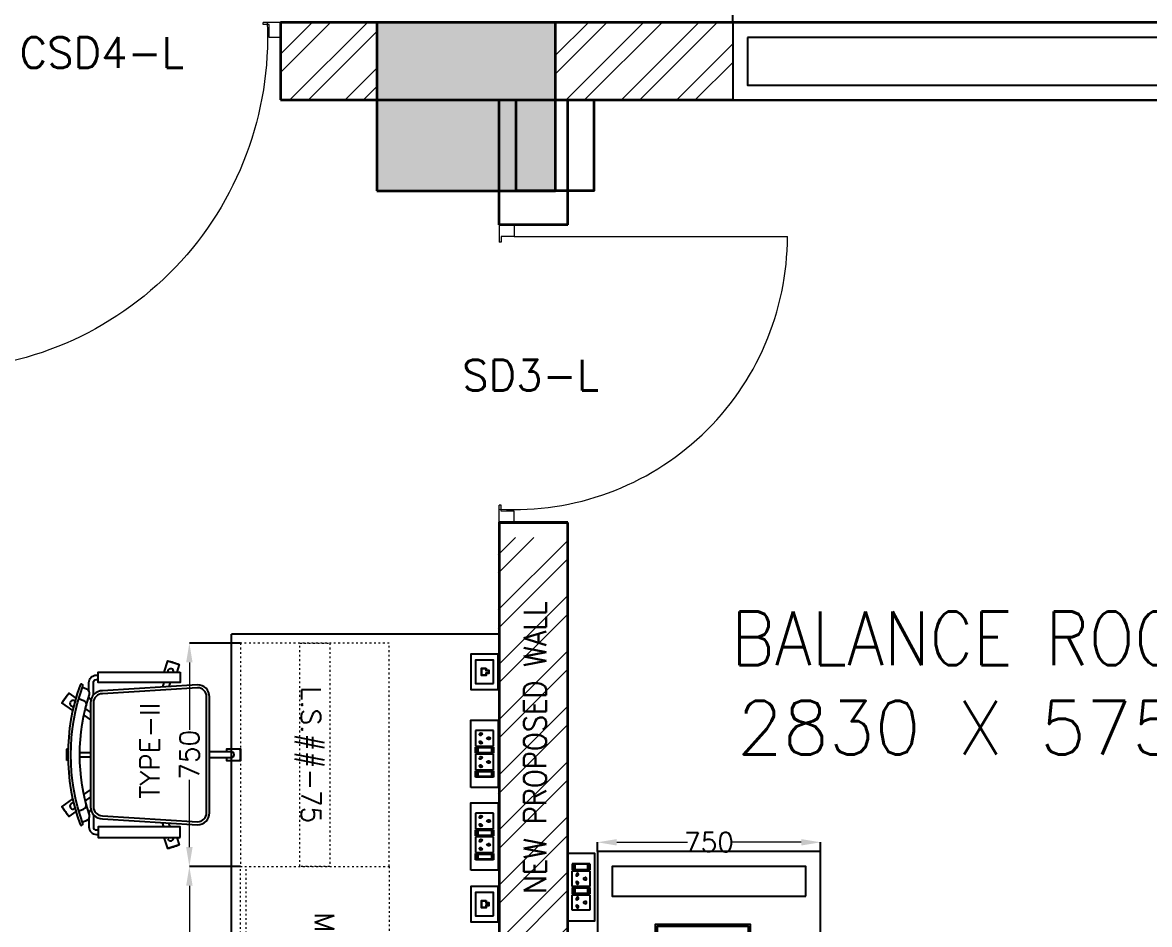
# Model space of a CAD drawing. Extents: x -52083 to 49512, y -145230 to 20224.
# Drawn here: x -41217 to -37431, y -16743 to -13713 of the extents above; entities that cross this region are included whole.
import ezdxf
from ezdxf.enums import TextEntityAlignment as Align

# ---------------------------------------------------------------- set-up
doc = ezdxf.new("R2010")
doc.units = 0
doc.header["$LTSCALE"] = 0.5
doc.header["$MEASUREMENT"] = 0
doc.header["$PDMODE"] = 32
doc.linetypes.add('ACAD_ISO03W100', pattern=[30, 12, -18])
for name, color, linetype, lineweight in [('1000x2100 Door', 1, 'Continuous', 5), ('1050x2100 Door', 6, 'Continuous', 5), ('1200x2100 Door', 5, 'Continuous', 5), ('COL', 1, 'Continuous', 35), ('DIM', 3, 'Continuous', 5), ('Hatch-1', 8, 'Continuous', 5), ('New Wall', 5, 'Continuous', 35), ('Sa-Block Text', 7, 'Continuous', 18), ('wall-1', 7, 'Continuous', 35)]:
    doc.layers.add(name, color=color, linetype=linetype, lineweight=lineweight)
for name, color, linetype in [('GC-2', 22, 'Continuous'), ('GF-1', 21, 'Continuous'), ('PDF_Text', 5, 'Continuous'), ('SA-6MUP', 223, 'Continuous'), ('SA-FUR', 3, 'Continuous'), ('SA-Granite', 3, 'Continuous'), ('SA-Lan', 3, 'Continuous')]:
    doc.layers.add(name, color=color, linetype=linetype)
doc.styles.add('RomanS', font='romans.shx')
doc.styles.get("Standard").update_dxf_attribs({"font": 'romans.shx'})
doc.dimstyles.new('Sa-dim', dxfattribs={"dimtxt": 65, "dimasz": 65, "dimexe": 0, "dimexo": 0, "dimtad": 0, "dimdec": 0, "dimdsep": 46, "dimtxsty": 'Standard', "dimcen": 0, "dimclrd": 256, "dimclre": 7, "dimclrt": 1, "dimadec": 0, "dimazin": 0, "dimtfac": 1, "dimtdec": 0, "dimtmove": 0, "dimatfit": 3, "dimfxl": 1, "dimlwd": -1, "dimarcsym": 0})
pattern_1 = [(45, (5394.74, 2e-13), (-92.80777, 92.80777), []), (45, (5456.61, 2e-13), (-92.80777, 92.80777), [])]

# ---------------------------------------------------------------- blocks, each defined once
blk = doc.blocks.new('*U109')
at = {"color": 5}
blk.add_wipeout([(50, 400), (50, 240), (1450, 240), (1450, 400)], dxfattribs=at)
blk.add_wipeout([(0, 450), (0, 190), (1500, 190), (1500, 450)], dxfattribs=at)
for points in [[(0, 450), (0, 190), (1500, 190), (1500, 450)], [(50, 400), (50, 240), (1450, 240), (1450, 400)]]:
    blk.add_lwpolyline(points, close=True, dxfattribs=at)
blk = doc.blocks.new('*D420')
at = {"layer": 'Defpoints', "color": 0, "transparency": 16777216}
for p in [(-37331.5, -13462.8), (-38831.5, -13713.3), (-37331.5, -13713.3)]:
    blk.add_point(p, dxfattribs=at)
at = {"layer": 'DIM', "color": 7, "lineweight": -2, "transparency": 16777216}
for p, q in [((-38831.5, -13713.3), (-38831.5, -13462.8)), ((-37331.5, -13713.3), (-37331.5, -13462.8))]:
    blk.add_line(p, q, dxfattribs=at)
at = {"layer": 'DIM', "transparency": 16777216}
for p, q in [((-38766.5, -13462.8), (-38176, -13462.8)), ((-37396.5, -13462.8), (-37987, -13462.8))]:
    blk.add_line(p, q, dxfattribs=at)
for points in [[(-38766.5, -13452), (-38766.5, -13473.6), (-38831.5, -13462.8)], [(-37396.5, -13452), (-37396.5, -13473.6), (-37331.5, -13462.8)]]:
    blk.add_solid(points, dxfattribs=at)
at = {"layer": 'DIM', "color": 1, "transparency": 16777216, "insert": (-38081.5, -13462.8), "char_height": 65, "attachment_point": 5}
blk.add_mtext('1500', dxfattribs=at)
blk = doc.blocks.new('SD 1200x2100')
at = {"layer": '1200x2100 Door'}
for p, q in [((289771.1, 46661.9), (289771.1, 46711.8)), ((289771.1, 46711.8), (289829.5, 46711.8)), ((289771.1, 46661.9), (289771.1, 46711.8)), ((289809.4, 46661.9), (289809.4, 46705.1)), ((289809.4, 46705.1), (289829.5, 46705.1)), ((289829.5, 46705.1), (289829.5, 46711.8)), ((290971.1, 46711.8), (290912.7, 46711.8)), ((290912.7, 46705.1), (290912.7, 46711.8)), ((290932.8, 46705.1), (290912.7, 46705.1)), ((290932.8, 46661.9), (290932.8, 46705.1)), ((290971.1, 46661.9), (290971.1, 46711.8)), ((289771.1, 46661.9), (289809.4, 46661.9)), ((290971.1, 46661.9), (290932.8, 46661.9)), ((290932.8, 46661.9), (290932.8, 45543.9))]:
    blk.add_line(p, q, dxfattribs=at)
blk.add_arc((290932.8, 46661.9), 1118, 177.4426, 270, dxfattribs=at)
blk = doc.blocks.new('*D560')
at = {"layer": 'Defpoints', "color": 0, "transparency": 16777216}
for p in [(-40656.8, -16548.3), (-40485.4, -16548.3), (-40485.4, -17298.3)]:
    blk.add_point(p, dxfattribs=at)
at = {"layer": 'DIM', "color": 7, "lineweight": -2, "transparency": 16777216}
for p, q in [((-40485.4, -16548.3), (-40656.8, -16548.3)), ((-40485.4, -17298.3), (-40656.8, -17298.3))]:
    blk.add_line(p, q, dxfattribs=at)
at = {"layer": 'DIM', "transparency": 16777216}
for p, q in [((-40656.8, -16613.3), (-40656.8, -16839.1)), ((-40656.8, -17233.3), (-40656.8, -17007.5))]:
    blk.add_line(p, q, dxfattribs=at)
for points in [[(-40667.6, -16613.3), (-40645.9, -16613.3), (-40656.8, -16548.3)], [(-40667.6, -17233.3), (-40645.9, -17233.3), (-40656.8, -17298.3)]]:
    blk.add_solid(points, dxfattribs=at)
at = {"layer": 'DIM', "color": 1, "transparency": 16777216, "insert": (-40656.8, -16923.3), "char_height": 65, "attachment_point": 5, "rotation": 90}
blk.add_mtext('750', dxfattribs=at)
blk = doc.blocks.new('*D561')
at = {"layer": 'Defpoints', "color": 0, "transparency": 16777216}
for p in [(-40656.8, -15798.3), (-40485.4, -15798.3), (-40485.4, -16548.3)]:
    blk.add_point(p, dxfattribs=at)
at = {"layer": 'DIM', "color": 7, "lineweight": -2, "transparency": 16777216}
for p, q in [((-40485.4, -15798.3), (-40656.8, -15798.3)), ((-40485.4, -16548.3), (-40656.8, -16548.3))]:
    blk.add_line(p, q, dxfattribs=at)
at = {"layer": 'DIM', "transparency": 16777216}
for p, q in [((-40656.8, -15863.3), (-40656.8, -16089.1)), ((-40656.8, -16483.3), (-40656.8, -16257.5))]:
    blk.add_line(p, q, dxfattribs=at)
for points in [[(-40667.6, -15863.3), (-40645.9, -15863.3), (-40656.8, -15798.3)], [(-40667.6, -16483.3), (-40645.9, -16483.3), (-40656.8, -16548.3)]]:
    blk.add_solid(points, dxfattribs=at)
at = {"layer": 'DIM', "color": 1, "transparency": 16777216, "insert": (-40656.8, -16173.3), "char_height": 65, "attachment_point": 5, "rotation": 90}
blk.add_mtext('750', dxfattribs=at)
blk = doc.blocks.new('*U132')
for points in [[(-59.4, 46), (59.4, 46), (59.4, -46), (-59.4, -46)], [(-39.1, 29.8), (39.1, 29.8), (39.1, -29.8), (-39.1, -29.8)], [(12.4, 5.6), (5.4, 5.6), (5.4, 14.6), (-5.4, 14.6), (-5.4, 5.6), (-12.4, 5.6), (-12.4, -10.5), (12.4, -10.5)], [(11.1, 4.3), (4.1, 4.3), (4.1, 13.4), (-4.1, 13.4), (-4.1, 4.3), (-11.1, 4.3), (-11.1, -9.2), (11.1, -9.2)]]:
    blk.add_lwpolyline(points, close=True)
at = {"layer": 'Sa-Block Text', "flags": 1}
for tag, p in [('PROJECTNAME', (15.2, 670.6)), ('FLOOR', (15.2, 581.1)), ('LABNAME', (15.2, 471.6)), ('ITEMNO:', (15.2, 374.3))]:
    blk.add_attdef(tag, text='', height=65, dxfattribs=at).set_placement(p, align=Align.MIDDLE_CENTER)
at = {"layer": 'Sa-Block Text'}
blk.add_attdef('CATALOGUE', text='', height=65, dxfattribs=at).set_placement((15.2, 223), align=Align.MIDDLE_CENTER)
blk = doc.blocks.new('*U130')
for p, q in [((-78.1, 29.8), (-78.1, -29.8)), ((-78.1, 29.8), (-78.1, -29.8)), ((-57.3, 29.8), (-78.1, 29.8)), ((-78.1, 29.8), (-57.3, 29.8)), ((-76.3, 23.3), (-76.3, -23.3)), ((-59.1, 23.3), (-76.3, 23.3)), ((-59.1, -23.3), (-59.1, 23.3)), ((-57.3, -29.8), (-57.3, 29.8)), ((-53.9, 29.8), (-1.7, 29.8)), ((-53.9, -29.8), (-53.9, 29.8)), ((-1.7, 29.8), (-1.7, -29.8)), ((1.7, 29.8), (1.7, -29.8)), ((1.7, 29.8), (1.7, -29.8)), ((22.5, 29.8), (1.7, 29.8)), ((1.7, 29.8), (22.5, 29.8)), ((3.5, 23.3), (3.5, -23.3)), ((20.7, 23.3), (3.5, 23.3)), ((20.7, -23.3), (20.7, 23.3)), ((22.5, -29.8), (22.5, 29.8)), ((25.9, -29.8), (25.9, 29.8)), ((25.9, 29.8), (78.1, 29.8)), ((78.1, 29.8), (78.1, -29.8)), ((-78.1, -29.8), (-57.3, -29.8)), ((-76.3, -21.2), (-59.1, -21.2)), ((-76.3, -23.3), (-59.1, -23.3)), ((-1.7, -29.8), (-53.9, -29.8)), ((1.7, -29.8), (22.5, -29.8)), ((3.5, -21.2), (20.7, -21.2)), ((3.5, -23.3), (20.7, -23.3)), ((78.1, -29.8), (25.9, -29.8))]:
    blk.add_line(p, q)
blk.add_lwpolyline([(-113, -46), (113, -46), (113, 46), (-113, 46)], close=True)
for centre, radius, start, end in [((-27.8, 14.7), 4.06, 307.1584, 232.8416), ((-27.8, 10.6), 2.59, 161.4031, 18.5969), ((52, 14.7), 4.06, 307.1584, 232.8416), ((52, 10.6), 2.59, 161.4031, 18.5969), ((-42.7, -11.6), 3.5, 5.2689, 272.51), ((-39.9, -14), 2.82, 202.6838, 75.0951), ((-15.7, -14), 2.82, 104.9049, 337.3162), ((-12.9, -11.6), 3.5, 267.49, 174.7311), ((37.1, -11.6), 3.5, 5.2689, 272.51), ((39.9, -14), 2.82, 202.6838, 75.0951), ((64.1, -14), 2.82, 104.9049, 337.3162), ((66.9, -11.6), 3.5, 267.49, 174.7311)]:
    blk.add_arc(centre, radius, start, end)
at = {"layer": 'Sa-Block Text', "flags": 1}
for tag, p in [('PROJECTNAME', (14.8, 619.1)), ('FLOOR', (14.8, 529.6)), ('LABNAME', (14.8, 420.1)), ('ITEMNO:', (14.8, 322.8))]:
    blk.add_attdef(tag, text='', height=65, dxfattribs=at).set_placement(p, align=Align.MIDDLE_CENTER)
at = {"layer": 'Sa-Block Text'}
blk.add_attdef('CATALOGUE', text='', height=65, dxfattribs=at).set_placement((14.8, 173.9), align=Align.MIDDLE_CENTER)
blk = doc.blocks.new('900 x 750 avt')
at = {"color": 30}
for points in [[(663.2, 195.3), (244.3, 195.3), (244.3, 513.2), (663.2, 513.2)], [(656.8, 201.6), (250.6, 201.6), (250.6, 506.8), (656.8, 506.8)]]:
    blk.add_lwpolyline(points, close=True, dxfattribs=at)
at = {"layer": 'SA-Granite', "color": 30}
for points in [[(0, 0), (900, 0), (900, 750), (0, 750)], [(150, 700), (50, 700), (50, 50), (150, 50)], [(750, 700), (850, 700), (850, 50), (750, 50)]]:
    blk.add_lwpolyline(points, close=True, dxfattribs=at)
at = {"insert": (453.7, 354.2), "char_height": 65, "width": 175.432, "attachment_point": 5}
blk.add_mtext('{\\C7;AVT}', dxfattribs=at)
blk = doc.blocks.new('*D713')
at = {"layer": 'Defpoints', "color": 0, "transparency": 16777216}
for p in [(-39286.1, -16467.4), (-39286.1, -16498.3), (-38536.1, -16498.3)]:
    blk.add_point(p, dxfattribs=at)
at = {"layer": 'DIM', "color": 7, "lineweight": -2, "transparency": 16777216}
for p, q in [((-39286.1, -16498.3), (-39286.1, -16467.4)), ((-38536.1, -16498.3), (-38536.1, -16467.4))]:
    blk.add_line(p, q, dxfattribs=at)
at = {"layer": 'DIM', "transparency": 16777216}
for p, q in [((-39221.1, -16467.4), (-38983.1, -16467.4)), ((-38601.1, -16467.4), (-38839, -16467.4))]:
    blk.add_line(p, q, dxfattribs=at)
for points in [[(-39221.1, -16456.6), (-39221.1, -16478.2), (-39286.1, -16467.4)], [(-38601.1, -16456.6), (-38601.1, -16478.2), (-38536.1, -16467.4)]]:
    blk.add_solid(points, dxfattribs=at)
at = {"layer": 'DIM', "color": 1, "transparency": 16777216, "insert": (-38911.1, -16467.4), "char_height": 65, "attachment_point": 5}
blk.add_mtext('750', dxfattribs=at)
blk = doc.blocks.new('*U684')
for p, q in [((-78.1, 29.8), (-78.1, -29.8)), ((-78.1, 29.8), (-78.1, -29.8)), ((-57.3, 29.8), (-78.1, 29.8)), ((-78.1, 29.8), (-57.3, 29.8)), ((-76.3, 23.3), (-76.3, -23.3)), ((-59.1, 23.3), (-76.3, 23.3)), ((-59.1, -23.3), (-59.1, 23.3)), ((-57.3, -29.8), (-57.3, 29.8)), ((-53.9, 29.8), (-1.7, 29.8)), ((-53.9, -29.8), (-53.9, 29.8)), ((-1.7, 29.8), (-1.7, -29.8)), ((1.7, 29.8), (1.7, -29.8)), ((1.7, 29.8), (1.7, -29.8)), ((22.5, 29.8), (1.7, 29.8)), ((1.7, 29.8), (22.5, 29.8)), ((3.5, 23.3), (3.5, -23.3)), ((20.7, 23.3), (3.5, 23.3)), ((20.7, -23.3), (20.7, 23.3)), ((22.5, -29.8), (22.5, 29.8)), ((25.9, -29.8), (25.9, 29.8)), ((25.9, 29.8), (78.1, 29.8)), ((78.1, 29.8), (78.1, -29.8)), ((-78.1, -29.8), (-57.3, -29.8)), ((-76.3, -21.2), (-59.1, -21.2)), ((-76.3, -23.3), (-59.1, -23.3)), ((-1.7, -29.8), (-53.9, -29.8)), ((1.7, -29.8), (22.5, -29.8)), ((3.5, -21.2), (20.7, -21.2)), ((3.5, -23.3), (20.7, -23.3)), ((78.1, -29.8), (25.9, -29.8))]:
    blk.add_line(p, q)
blk.add_lwpolyline([(-113, -46), (113, -46), (113, 46), (-113, 46)], close=True)
for centre, radius, start, end in [((-27.8, 14.7), 4.06, 307.1584, 232.8416), ((-27.8, 10.6), 2.59, 161.4031, 18.5969), ((52, 14.7), 4.06, 307.1584, 232.8416), ((52, 10.6), 2.59, 161.4031, 18.5969), ((-42.7, -11.6), 3.5, 5.2689, 272.51), ((-39.9, -14), 2.82, 202.6838, 75.0951), ((-15.7, -14), 2.82, 104.9049, 337.3162), ((-12.9, -11.6), 3.5, 267.49, 174.7311), ((37.1, -11.6), 3.5, 5.2689, 272.51), ((39.9, -14), 2.82, 202.6838, 75.0951), ((64.1, -14), 2.82, 104.9049, 337.3162), ((66.9, -11.6), 3.5, 267.49, 174.7311)]:
    blk.add_arc(centre, radius, start, end)
at = {"layer": 'Sa-Block Text', "flags": 1}
for tag, p in [('PROJECTNAME', (14.8, 619.1)), ('FLOOR', (14.8, 529.6)), ('LABNAME', (14.8, 420.1)), ('ITEMNO:', (14.8, 322.8))]:
    blk.add_attdef(tag, text='', height=65, dxfattribs=at).set_placement(p, align=Align.MIDDLE_CENTER)
at = {"layer": 'Sa-Block Text'}
blk.add_attdef('CATALOGUE', text='', height=65, dxfattribs=at).set_placement((14.8, 173.9), align=Align.MIDDLE_CENTER)
blk = doc.blocks.new('*U100')
at = {"layer": 'SA-FUR', "color": 230, "linetype": 'ACAD_ISO03W100', "lineweight": 13}
for points in [[(750, 500), (0, 500), (0, 0), (750, 0)], [(750, 200), (0, 200), (0, 300), (750, 300)]]:
    blk.add_lwpolyline(points, close=True, dxfattribs=at)
at = {"layer": 'SA-FUR', "color": 7}
blk.add_attdef('TAG-2', text='', height=65, rotation=180, dxfattribs=at).set_placement((375, 295), align=Align.CENTER)
blk = doc.blocks.new('*U91')
at = {"layer": 'SA-FUR', "color": 230, "linetype": 'ACAD_ISO03W100', "lineweight": 13}
blk.add_line((750, 20), (0, 20), dxfattribs=at)
blk.add_lwpolyline([(0, 500), (750, 500), (750, 0), (0, 0)], close=True, dxfattribs=at)
at = {"layer": 'SA-FUR', "color": 7}
for tag, p in [('TAG', (375, 250)), ('TAG-2', (375, 148.4))]:
    blk.add_attdef(tag, text='', height=65, dxfattribs=at).set_placement(p, align=Align.CENTER)
blk = doc.blocks.new('PCH-7022')
at = {"layer": 'GC-2', "color": 30, "ltscale": 10}
for p, q in [((-180.7, 231.7), (-179.9, 230.6)), ((-164.5, 243.5), (-159, 235.9)), ((-18.7, 254.1), (-19.1, 259.1)), ((18.7, 254.1), (19.1, 259.1)), ((164.5, 243.5), (159, 235.9)), ((180.7, 231.7), (179.9, 230.6)), ((-154.6, 195.8), (-142.2, 178.7)), ((-133.4, 200.6), (-117.5, 178.7)), ((-7.5, 214.3), (-7.5, 178.7)), ((7.5, 214.3), (7.5, 178.7)), ((133.4, 200.6), (117.5, 178.7)), ((154.6, 195.8), (142.2, 178.7)), ((-242.5, -68.3), (-227.6, -63.4)), ((242.5, -68.3), (227.6, -63.4)), ((-282.4, -81.2), (-277.5, -79.7)), ((-242.5, -89.3), (-229, -84.9)), ((242.5, -89.3), (229, -84.9)), ((282.4, -81.2), (277.5, -79.7)), ((-10, -293.7), (-10, -221.3)), ((10, -293.7), (10, -221.3))]:
    blk.add_line(p, q, dxfattribs=at)
for points in [[(-190.2, 227.7), (-207.2, 251.2), (-174.8, 274.7), (-148.4, 238.3)], [(148.4, 238.3), (174.8, 274.7), (207.2, 251.2), (190.2, 227.7)], [(-277.5, -111.2), (-302.9, -119.5), (-315.3, -81.4), (-277.5, -69.1)], [(277.5, -69.1), (315.3, -81.4), (302.9, -119.5), (277.5, -111.2)], [(10, -280), (20, -280), (20, -325), (-20, -325), (-20, -280), (-10, -280)]]:
    blk.add_lwpolyline(points, dxfattribs=at)
for points in [[(-234.1, 213.6), (-234.1, 213.6, 0.416344), (-237.1, 207.2, 0.412086), (-230.7, 204.2), (-230.7, 204.2, -0.174031), (230.7, 204.2), (230.7, 204.2, 0.412086), (237.1, 207.2), (237.1, 207.2, 0.416344), (234.1, 213.6), (234.1, 213.6, 0.174031)], [(-195, -221.3), (195, -221.3, 0.414214), (235, -181.3), (215, 138.7, 0.414214), (175, 178.7), (-175, 178.7, 0.414214), (-215, 138.7), (-235, -181.3, 0.414214)], [(-195, -211.3), (195, -211.3, 0.414214), (225, -181.3), (205, 138.7, 0.414214), (175, 168.7), (-175, 168.7, 0.414214), (-205, 138.7), (-225, -181.3, 0.414214)]]:
    blk.add_lwpolyline(points, format="xyb", close=True, dxfattribs=at)
for points in [[(19.1, 259.1, 0.013665), (-19.1, 259.1)], [(-225.9, 205.9), (-220.6, 191.5, 0.403288), (-201.9, 182.4), (-201.9, 182.4, -0.158526), (201.9, 182.4), (201.9, 182.4, 0.403288), (220.6, 191.5), (225.9, 205.9)], [(-193.1, 216.5, 0.029136), (-192.6, 216.6)], [(-188.5, 217.8), (-182.3, 202.3, 0.378791), (-164.6, 193.3)], [(188.5, 217.8), (182.3, 202.3), (182.3, 202.3, -0.378791), (164.6, 193.3)], [(192.6, 216.6, 0.029136), (193.1, 216.5, 0.029136)], [(-214.2, 183.7), (-242.5, 183.7, 0.414214), (-267.5, 158.7), (-267.5, 152.3)], [(-201.5, 168.7), (-242.5, 168.7, 0.414214), (-252.5, 158.7), (-252.5, 152.3)], [(-185.7, 177.3, 0.311343), (-195, 183.7), (-197.6, 183.7)], [(185.7, 177.3, -0.311343), (195, 183.7), (197.6, 183.7)], [(201.5, 168.7), (242.5, 168.7, -0.414214), (252.5, 158.7), (252.5, 152.3)], [(214.2, 183.7), (242.5, 183.7, -0.414214), (267.5, 158.7), (267.5, 152.3)]]:
    blk.add_lwpolyline(points, format="xyb", dxfattribs=at)
for points in [[(-237.1, 207.2), (-237.1, 207.2)], [(-277.5, -122.7), (-242.5, -122.7), (-242.5, 152.3), (-277.5, 152.3)], [(277.5, -122.7), (242.5, -122.7), (242.5, 152.3), (277.5, 152.3)]]:
    blk.add_lwpolyline(points, close=True, dxfattribs=at)
for centre, radius, start, end in [((0, 0), 325, 122.4719, 129.5281), ((0, 0), 325, 50.4719, 57.5281), ((-172.6, 237.6), 10, 36, 216), ((172.6, 237.6), 10, 324, 144), ((0, 0), 325, 194.4719, 201.5281), ((-279.3, -90.7), 10, 108, 280.2877), ((279.3, -90.7), 10, 259.7123, 72), ((0, 0), 325, 338.4719, 345.5281), ((0, -293.7), 10, 180, 0), ((0, 0), 325, 266.4719, 273.5281)]:
    blk.add_arc(centre, radius, start, end, dxfattribs=at)
at = {"layer": 'PDF_Text', "insert": (13.6, -21), "char_height": 65, "width": 310.353, "attachment_point": 5}
blk.add_mtext('{\\C1;TYPE-II}', dxfattribs=at)
blk = doc.blocks.new('SD 1000x2100')
at = {"layer": '1000x2100 Door'}
for p, q in [((288436.6, 46661.9), (288436.6, 46711.8)), ((288436.6, 46711.8), (288495, 46711.8)), ((288436.6, 46661.9), (288436.6, 46711.8)), ((288475, 46661.9), (288475, 46705.1)), ((288475, 46705.1), (288495, 46705.1)), ((288495, 46705.1), (288495, 46711.8)), ((289436.6, 46711.8), (289378.3, 46711.8)), ((289378.3, 46705.1), (289378.3, 46711.8)), ((289398.3, 46705.1), (289378.3, 46705.1)), ((289398.3, 46661.9), (289398.3, 46705.1)), ((289436.6, 46661.9), (289436.6, 46711.8)), ((288436.6, 46661.9), (288475, 46661.9)), ((289436.6, 46661.9), (289398.3, 46661.9)), ((289398.3, 46661.9), (289398.3, 45743.9))]:
    blk.add_line(p, q, dxfattribs=at)
blk.add_arc((289398.3, 46661.9), 918, 176.8849, 270, dxfattribs=at)

msp = doc.modelspace()

# ---------------------------------------------------------------- hatches: boundary and pattern name
at = {"layer": 'COL'}
h = msp.add_hatch(color=256, dxfattribs=at)
h.dxf.hatch_style = 1
h.paths.add_polyline_path([(-39426.5, -13713.3), (-40026.5, -13713.3), (-40026.5, -14278.3), (-39426.5, -14278.3)])
at = {"layer": 'Hatch-1'}
h = msp.add_hatch(dxfattribs=at)
h.set_pattern_fill('ANSI32,_O', color=256, scale=350)
h.set_pattern_definition(pattern_1)
h.paths.add_polyline_path([(-40350.5, -13713.4), (-40026.5, -13713.4), (-40026.5, -13973.3), (-40350.5, -13973.3)])
h = msp.add_hatch(dxfattribs=at)
h.set_pattern_fill('ANSI32,_O', color=256, scale=350)
h.set_pattern_definition(pattern_1)
h.paths.add_polyline_path([(-38831.5, -13973.3), (-39426.5, -13973.3), (-39426.5, -13713.3), (-38831.5, -13713.3)])
h = msp.add_hatch(dxfattribs=at)
h.set_pattern_fill('ANSI32,_O', color=256, scale=350)
h.set_pattern_definition(pattern_1)
h.paths.add_polyline_path([(-39385.5, -15443.3), (-39619.4, -15443.3), (-39619.4, -16835.8), (-39385.5, -16835.8)])

# ---------------------------------------------------------------- linework, layer by layer
at = {"layer": 'COL', "elevation": 2637.8}
for points in [[(-40026.5, -14278.3), (-39426.5, -14278.3), (-39426.5, -13713.3), (-40026.5, -13713.3)], [(-39558.5, -13973.3), (-39298.5, -13973.3), (-39298.5, -14278.3), (-39558.5, -14278.3)]]:
    msp.add_lwpolyline(points, close=True, dxfattribs=at)
at = {"layer": 'Hatch-1', "elevation": 2637.8}
msp.add_lwpolyline([(-40350.5, -13713.4), (-40026.5, -13713.4), (-40026.5, -13973.3), (-40350.5, -13973.3)], close=True, dxfattribs=at)
at = {"layer": 'New Wall'}
for p, q in [((-39615.5, -14393.3, 2637.8), (-39615.5, -13973.3, 2637.8)), ((-39385.5, -14393.3, 2637.8), (-39385.5, -13973.3, 2637.8)), ((-39385.5, -14393.3, 2637.8), (-39615.5, -14393.3, 2637.8))]:
    msp.add_line(p, q, dxfattribs=at)
at = {"layer": 'New Wall', "elevation": 2637.8}
for points in [[(-39615.5, -15393.3), (-39615.4, -19728.3)], [(-39385.5, -19728.3), (-39385.5, -15393.3)]]:
    msp.add_lwpolyline(points, dxfattribs=at)
msp.add_lwpolyline([(-39385.5, -15393.3), (-39615.5, -15393.3), (-39615.5, -16835.8), (-39385.5, -16835.8)], close=True, dxfattribs=at)
at = {"layer": 'SA-FUR'}
msp.add_line((-39615.5, -15768.3, 2637.8), (-40514.9, -15768.3, 2637.8), dxfattribs=at)
at = {"layer": 'SA-FUR', "elevation": 2637.8}
msp.add_lwpolyline([(-40514.9, -18548.3), (-40514.9, -15768.3)], dxfattribs=at)
at = {"layer": 'wall-1', "color": 7}
for p, q in [((-40350.5, -13713.3, 2637.8), (-40350.5, -13973.3, 2637.8)), ((-40350.5, -13973.3, 2637.8), (-32199.5, -13973.3, 2637.8)), ((-39615.5, -15393.3, 2637.8), (-39385.5, -15393.3, 2637.8)), ((-39385.5, -15393.3, 2637.8), (-39615.5, -15393.3, 2637.8))]:
    msp.add_line(p, q, dxfattribs=at)
at = {"layer": 'wall-1', "color": 7, "elevation": 2637.8}
msp.add_lwpolyline([(-32199.5, -13713.3), (-40350.5, -13713.3)], dxfattribs=at)

# ---------------------------------------------------------------- block references
at = {"layer": '1000x2100 Door', "rotation": 90}
msp.add_blockref('SD 1000x2100', (7096.3, -303829.9, 2637.8), dxfattribs=at)
at = {"layer": '1200x2100 Door', "xscale": -1}
msp.add_blockref('SD 1200x2100', (249420.6, -60425.1, 2637.8), dxfattribs=at)
at = {"layer": 'GF-1', "color": 7, "rotation": 90}
msp.add_blockref('PCH-7022', (-40810.4, -16173.3, 2637.8), dxfattribs=at)
at = {"layer": 'SA-6MUP', "color": 7, "xscale": -1, "rotation": 270}
for p in [(-39665.4, -16170, 2637.8), (-39665.4, -16447.8, 2637.8)]:
    msp.add_blockref('*U130', p, dxfattribs=at)
at = {"layer": 'SA-6MUP', "color": 7, "rotation": 270}
msp.add_blockref('*U684', (-39341, -16617.7, 2637.8), dxfattribs=at)
at = {"layer": 'SA-FUR'}
for name, p, rotation, values in [('*U100', (-39985.4, -16548.3, 2637.8), 90, {'TAG-2': 'L.S.##-75'}), ('*U91', (-40485.4, -16548.3, 2637.8), 270, {'TAG': 'M-##-75', 'TAG-2': '1D-2S'})]:
    msp.add_blockref(name, p, dxfattribs=dict(at, rotation=rotation)).add_auto_attribs(values)
at = {"layer": 'SA-FUR', "color": 7, "rotation": 270}
msp.add_blockref('900 x 750 avt', (-39286.1, -16498.3, 2637.8), dxfattribs=at)
at = {"layer": 'SA-Lan', "color": 7, "xscale": -1, "rotation": 270}
for p in [(-39665.4, -15894.8, 2637.8), (-39665.4, -16674.9, 2637.8)]:
    msp.add_blockref('*U132', p, dxfattribs=at)

# ---------------------------------------------------------------- texts
at = {"layer": '1050x2100 Door', "color": 0, "style": 'RomanS'}
msp.add_text('SD3-L', height=103.23, dxfattribs=at).set_placement((-39740.1, -14949.7, 2637.8))
at = {"layer": '1200x2100 Door', "color": 0, "style": 'RomanS'}
msp.add_text('CSD4-L', height=103.23, dxfattribs=at).set_placement((-41227.6, -13865.9, 2637.8))
at = {"layer": 'PDF_Text', "insert": (-39495.9, -16149.5, 2637.8), "char_height": 75, "width": 1126.588, "attachment_point": 5, "rotation": 90, "style": 'RomanS'}
msp.add_mtext('{\\W0.9;NEW PROPOSED WALL}', dxfattribs=at)
at = {"layer": 'PDF_Text', "insert": (-37999.6, -15932.3, 2637.8), "char_height": 180, "width": 1884.086, "attachment_point": 5, "style": 'RomanS'}
msp.add_mtext('{\\W0.9;BALANCE ROOM\\P\\W1;\\C0;2830 X 5755}', dxfattribs=at)

# ---------------------------------------------------------------- dimensions: what is measured, and where the dimension line sits
at = {"layer": 'DIM', "color": 7}
for base, p1, p2, picture, middle in [((-40656.8, -15798.3, 2637.8), (-40485.4, -16548.3, 2637.8), (-40485.4, -15798.3, 2637.8), '*D561', (-40656.8, -16173.3, 2637.8)), ((-40656.8, -16548.3, 2637.8), (-40485.4, -17298.3, 2637.8), (-40485.4, -16548.3, 2637.8), '*D560', (-40656.8, -16923.3, 2637.8))]:
    dim = msp.add_linear_dim(base=base, p1=p1, p2=p2, angle=90, dimstyle='Sa-dim', override={"dimtmove": 1}, dxfattribs=at)
    dim.commit()
    dim.dimension.update_dxf_attribs({"geometry": picture, "text_midpoint": middle})
dim = msp.add_linear_dim(base=(-39286.1, -16467.4, 2637.8), p1=(-38536.1, -16498.3, 2637.8), p2=(-39286.1, -16498.3, 2637.8), dimstyle='Sa-dim', dxfattribs=at)
dim.commit()
dim.dimension.update_dxf_attribs({"geometry": '*D713', "text_midpoint": (-38911.1, -16467.4, 2637.8)})

# ---------------------------------------------------------------- next in the draw order: block references
msp.add_blockref('*U109', (-38831.5, -14163.3, 2637.8))

# ---------------------------------------------------------------- next in the draw order: linework, layer by layer
at = {"layer": 'Hatch-1', "elevation": 2637.8}
msp.add_lwpolyline([(-38831.5, -13973.3), (-39426.5, -13973.3), (-39426.5, -13713.3), (-38831.5, -13713.3)], close=True, dxfattribs=at)
at = {"layer": 'wall-1', "color": 7}
msp.add_line((-32199.5, -13713.3, 2637.8), (-40350.5, -13713.3, 2637.8), dxfattribs=at)

# ---------------------------------------------------------------- next in the draw order: dimensions: what is measured, and where the dimension line sits
at = {"layer": 'DIM', "color": 7}
dim = msp.add_linear_dim(base=(-37331.5, -13462.8, 2637.8), p1=(-38831.5, -13713.3, 2637.8), p2=(-37331.5, -13713.3, 2637.8), dimstyle='Sa-dim', dxfattribs=at)
dim.commit()
dim.dimension.update_dxf_attribs({"geometry": '*D420', "text_midpoint": (-38081.5, -13462.8, 2637.8)})

doc.saveas('drawing.dxf')
